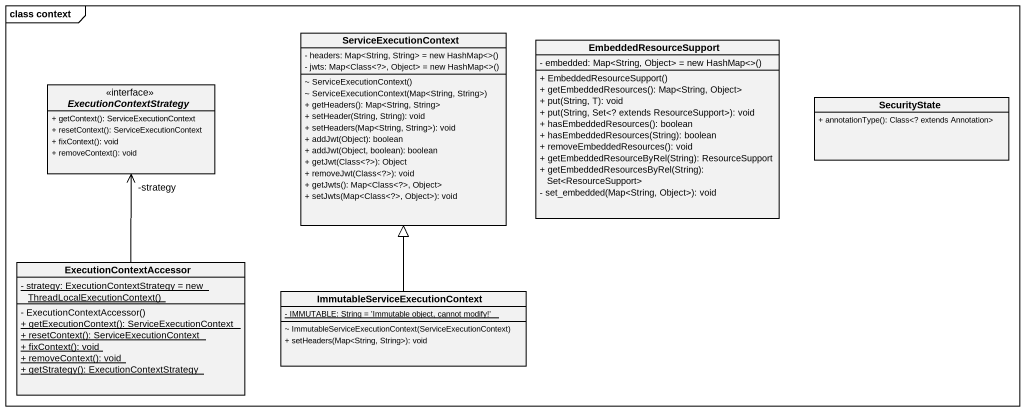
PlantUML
@startuml
mainframe class context
hide circle
hide empty members
skinparam classAttributeIconSize 0
class ServiceExecutionContext {
  {field} - headers: Map<String, String> = new HashMap<>()
  {field} - jwts: Map<Class<?>, Object> = new HashMap<>()
  ~ ServiceExecutionContext()
  ~ ServiceExecutionContext(Map<String, String>)
  + getHeaders(): Map<String, String>
  + setHeader(String, String): void
  + setHeaders(Map<String, String>): void
  + addJwt(Object): boolean
  + addJwt(Object, boolean): boolean
  + getJwt(Class<?>): Object
  + removeJwt(Class<?>): void
  + getJwts(): Map<Class<?>, Object>
  + setJwts(Map<Class<?>, Object>): void
}
class EmbeddedResourceSupport {
  {field} - embedded: Map<String, Object> = new HashMap<>()
  + EmbeddedResourceSupport()
  + getEmbeddedResources(): Map<String, Object>
  + put(String, T): void
  + put(String, Set<? extends ResourceSupport>): void
  + hasEmbeddedResources(): boolean
  + hasEmbeddedResources(String): boolean
  + removeEmbeddedResources(): void
  + getEmbeddedResourceByRel(String): ResourceSupport
  + getEmbeddedResourcesByRel(String): Set<ResourceSupport>
  - set_embedded(Map<String, Object>): void
}
interface ExecutionContextStrategy {
  + getContext(): ServiceExecutionContext
  + resetContext(): ServiceExecutionContext
  + fixContext(): void
  + removeContext(): void
}
class SecurityState {
  + annotationType(): Class<? extends Annotation>
}
class ExecutionContextAccessor {
  {static} {field} - strategy: ExecutionContextStrategy = new ThreadLocalExecutionContext()
  - ExecutionContextAccessor()
  {static} + getExecutionContext(): ServiceExecutionContext
  {static} + resetContext(): ServiceExecutionContext
  {static} + fixContext(): void
  {static} + removeContext(): void
  {static} + getStrategy(): ExecutionContextStrategy
}
class "ImmutableServiceExecutionContext" as ImmutableServiceExecutionCon {
  {static} - IMMUTABLE: String = 'Immutable object, cannot modify!'
  ~ ImmutableServiceExecutionContext(ServiceExecutionContext)
  + setHeaders(Map<String, String>): void
}
ExecutionContextAccessor -up-> "-strategy" ExecutionContextStrategy
ImmutableServiceExecutionCon -up-|> ServiceExecutionContext
@enduml
